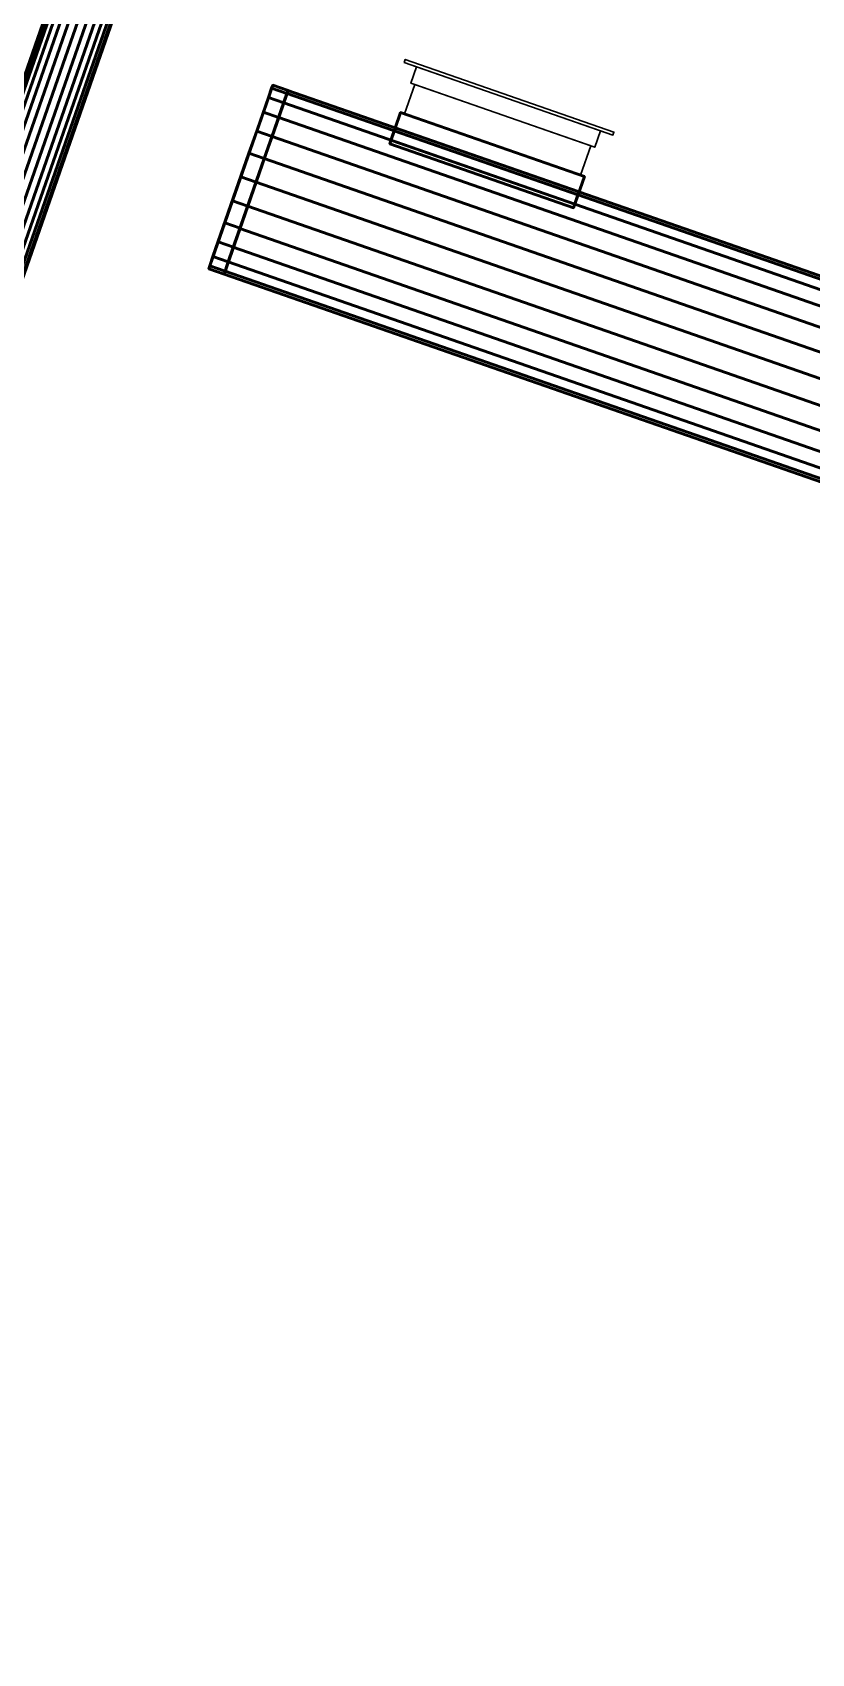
# Model space of a CAD drawing. Header units: inches. Extents: x -1654 to 1344, y -1538 to 36.
# Drawn here: x -891.3 to -843.3, y -898 to -798 of the extents above; entities that cross this region are included whole.
import ezdxf

# ---------------------------------------------------------------- set-up
doc = ezdxf.new("R2010")
doc.units = ezdxf.units.IN
doc.header["$MEASUREMENT"] = 0
doc.linetypes.add('Center', pattern=[1.25, 0.25, -0.1875, 0.625, -0.1875])
for name, color, linetype, lineweight in [('M-HVAC-CDFF', 3, 'Continuous', 30), ('M-HVAC-CDFF-SA', 3, 'Continuous', 30), ('M-HVAC-DUCT', 1, 'Center', 30), ('M-HVAC-DUCT-SA', 1, 'Continuous', 50)]:
    doc.layers.add(name, color=color, linetype=linetype, lineweight=lineweight)

# ---------------------------------------------------------------- blocks, each defined once
blk = doc.blocks.new('Supply Diffuser - Sidewall - 12 x 6-951750-_3D_')
at = {"layer": 'M-HVAC-CDFF'}
mesh = blk.add_polyface(dxfattribs=at)
corners = [(-5.75, 3, 2.75), (5.75, 3, 2.75), (5.75, 3, -2.75), (-5.75, 3, -2.75)]
mesh.append_faces([[corners[k] for k in face] for face in [(2, 3, 0, 1)]])
mesh = blk.add_polyface(dxfattribs=at)
corners = [(-5.75, 3, 2.75), (-5.75, 3, -2.75), (-5.75, 1.078125, -2.75), (-5.75, 1.078125, 2.75)]
mesh.append_faces([[corners[k] for k in face] for face in [(2, 3, 0, 1)]])
mesh = blk.add_polyface(dxfattribs=at)
corners = [(-5.75, 3, -2.75), (5.75, 3, -2.75), (5.75, 1.078125, -2.75), (-5.75, 1.078125, -2.75)]
mesh.append_faces([[corners[k] for k in face] for face in [(2, 3, 0, 1)]])
mesh = blk.add_polyface(dxfattribs=at)
corners = [(5.75, 3, 2.75), (-5.75, 3, 2.75), (-5.75, 1.078125, 2.75), (5.75, 1.078125, 2.75)]
mesh.append_faces([[corners[k] for k in face] for face in [(2, 3, 0, 1)]])
mesh = blk.add_polyface(dxfattribs=at)
corners = [(5.75, 3, -2.75), (5.75, 3, 2.75), (5.75, 1.078125, 2.75), (5.75, 1.078125, -2.75)]
mesh.append_faces([[corners[k] for k in face] for face in [(2, 3, 0, 1)]])
mesh = blk.add_polyface(dxfattribs=at)
corners = [(-6, 1.078125, 3), (6, 1.078125, 3), (6, 1.078125, -3), (-6, 1.078125, -3), (-5.75, 1.078125, 2.75), (-5.75, 1.078125, -2.75), (5.75, 1.078125, -2.75), (5.75, 1.078125, 2.75)]
mesh.append_faces([[corners[k] for k in face] for face in [(3, 5, 6, 2), (2, 6, 7, 1)]], dxfattribs={"vtx0": -1, "vtx2": -1})
mesh.append_faces([[corners[k] for k in face] for face in [(4, 5, 3, 0), (7, 4, 0, 1)]], dxfattribs={"vtx1": -1, "vtx3": -1})
mesh = blk.add_polyface(dxfattribs=at)
corners = [(-6, 1.078125, 3), (-6, 1.078125, -3), (-6, 0, -3), (-6, 0, 3)]
mesh.append_faces([[corners[k] for k in face] for face in [(2, 3, 0, 1)]])
mesh = blk.add_polyface(dxfattribs=at)
corners = [(-6, 1.078125, -3), (6, 1.078125, -3), (6, 0, -3), (-6, 0, -3)]
mesh.append_faces([[corners[k] for k in face] for face in [(2, 3, 0, 1)]])
mesh = blk.add_polyface(dxfattribs=at)
corners = [(6, 1.078125, 3), (-6, 1.078125, 3), (-6, 0, 3), (6, 0, 3)]
mesh.append_faces([[corners[k] for k in face] for face in [(2, 3, 0, 1)]])
mesh = blk.add_polyface(dxfattribs=at)
corners = [(6, 1.078125, -3), (6, 1.078125, 3), (6, 0, 3), (6, 0, -3)]
mesh.append_faces([[corners[k] for k in face] for face in [(2, 3, 0, 1)]])
mesh = blk.add_polyface(dxfattribs=at)
corners = [(6.8125, 0, 3.8125), (6.8125, 0, -3.8125), (-6.8125, 0, -3.8125), (-6.8125, 0, 3.8125), (-6, 0, 3), (-6, 0, -3), (6, 0, -3), (6, 0, 3)]
mesh.append_faces([[corners[k] for k in face] for face in [(3, 4, 5, 2), (2, 5, 6, 1)]], dxfattribs={"vtx0": -1, "vtx2": -1})
mesh.append_faces([[corners[k] for k in face] for face in [(7, 4, 3, 0), (6, 7, 0, 1)]], dxfattribs={"vtx1": -1, "vtx3": -1})
mesh = blk.add_polyface(dxfattribs=at)
corners = [(-6.8125, -0.1875, 3.8125), (6.8125, -0.1875, 3.8125), (6.8125, 0, 3.8125), (-6.8125, 0, 3.8125)]
mesh.append_faces([[corners[k] for k in face] for face in [(3, 0, 1, 2)]])
mesh = blk.add_polyface(dxfattribs=at)
corners = [(-6.8125, -0.1875, -3.8125), (-6.8125, -0.1875, 3.8125), (-6.8125, 0, 3.8125), (-6.8125, 0, -3.8125)]
mesh.append_faces([[corners[k] for k in face] for face in [(0, 1, 2, 3)]])
mesh = blk.add_polyface(dxfattribs=at)
corners = [(6.8125, -0.1875, -3.8125), (-6.8125, -0.1875, -3.8125), (-6.8125, 0, -3.8125), (6.8125, 0, -3.8125)]
mesh.append_faces([[corners[k] for k in face] for face in [(3, 0, 1, 2)]])
mesh = blk.add_polyface(dxfattribs=at)
corners = [(6.8125, -0.1875, 3.8125), (-6.8125, -0.1875, 3.8125), (-6.8125, -0.1875, -3.8125), (6.8125, -0.1875, -3.8125)]
mesh.append_faces([[corners[k] for k in face] for face in [(3, 0, 1, 2)]])
mesh = blk.add_polyface(dxfattribs=at)
corners = [(6.8125, -0.1875, 3.8125), (6.8125, -0.1875, -3.8125), (6.8125, 0, -3.8125), (6.8125, 0, 3.8125)]
mesh.append_faces([[corners[k] for k in face] for face in [(0, 1, 2, 3)]])
blk = doc.blocks.new('Round Endcap - Standard-694799-_3D_')
at = {"layer": 'M-HVAC-DUCT', "color": 8, "linetype": 'Continuous', "lineweight": 50}
mesh = blk.add_polyface(dxfattribs=at)
corners = [(0, 0, 6), (0, 1.55, 5.8), (0, 3, 5.2), (0, 4.24, 4.24), (0, 5.2, 3), (0, 5.8, 1.55), (0, 6), (0, 5.8, -1.55), (0, 5.2, -3), (0, 4.24, -4.24), (0, 3, -5.2), (0, 1.55, -5.8), (0, 0, -6), (0, -1.55, -5.8), (0, -3, -5.2), (0, -4.24, -4.24), (0, -5.2, -3), (0, -5.8, -1.55), (0, -6), (0, -5.8, 1.55), (0, -5.2, 3), (0, -4.24, 4.24), (0, -3, 5.2), (0, -1.55, 5.8)]
mesh.append_faces([[corners[k] for k in face] for face in [(2, 12, 1), (3, 6, 2)]], dxfattribs={"vtx0": -1, "vtx1": -1, "color": 8})
mesh.append_faces([[corners[k] for k in face] for face in [(12, 17, 0, 1)]], dxfattribs={"vtx0": -1, "vtx1": -1, "vtx3": -1, "color": 8})
mesh.append_faces([[corners[k] for k in face] for face in [(17, 21, 22)]], dxfattribs={"vtx0": -1, "vtx2": -1, "color": 8})
mesh.append_faces([[corners[k] for k in face] for face in [(12, 7, 8, 9)]], dxfattribs={"vtx0": -1, "vtx3": -1, "color": 8})
mesh.append_faces([[corners[k] for k in face] for face in [(18, 19, 17)]], dxfattribs={"vtx1": -1, "color": 8})
mesh.append_faces([[corners[k] for k in face] for face in [(20, 21, 17, 19)]], dxfattribs={"vtx1": -1, "vtx2": -1, "color": 8})
mesh.append_faces([[corners[k] for k in face] for face in [(6, 7, 12, 2)]], dxfattribs={"vtx1": -1, "vtx2": -1, "vtx3": -1, "color": 8})
mesh.append_faces([[corners[k] for k in face] for face in [(10, 11, 12, 9), (4, 5, 6, 3)]], dxfattribs={"vtx2": -1, "color": 8})
mesh.append_faces([[corners[k] for k in face] for face in [(12, 13, 14, 17), (22, 23, 0, 17)]], dxfattribs={"vtx2": -1, "vtx3": -1, "color": 8})
mesh.append_faces([[corners[k] for k in face] for face in [(14, 15, 16, 17)]], dxfattribs={"vtx3": -1, "color": 8})
mesh = blk.add_polyface(dxfattribs=at)
corners = [(0, 6), (0, 5.8, 1.55), (0, 5.2, 3), (0, 4.24, 4.24), (0, 3, 5.2), (0, 1.55, 5.8), (0, 0, 6), (1, 0, 6), (1, 1.55, 5.8), (1, 3, 5.2), (1, 4.24, 4.24), (1, 5.2, 3), (1, 5.8, 1.55), (1, 6)]
mesh.append_faces([[corners[k] for k in face] for face in [(1, 12, 13, 0)]], dxfattribs={"vtx0": -1, "color": 8})
mesh.append_faces([[corners[k] for k in face] for face in [(5, 8, 9, 4), (10, 3, 4, 9), (2, 11, 12, 1), (11, 2, 3, 10)]], dxfattribs={"vtx0": -1, "vtx2": -1, "color": 8})
mesh.append_faces([[corners[k] for k in face] for face in [(6, 7, 8, 5)]], dxfattribs={"vtx2": -1, "color": 8})
mesh = blk.add_polyface(dxfattribs=at)
corners = [(0, 0, -6), (0, 1.55, -5.8), (0, 3, -5.2), (0, 4.24, -4.24), (0, 5.2, -3), (0, 5.8, -1.55), (0, 6), (1, 6), (1, 5.8, -1.55), (1, 5.2, -3), (1, 4.24, -4.24), (1, 3, -5.2), (1, 1.55, -5.8), (1, 0, -6)]
mesh.append_faces([[corners[k] for k in face] for face in [(5, 8, 9, 4), (10, 3, 4, 9), (2, 11, 12, 1), (11, 2, 3, 10)]], dxfattribs={"vtx0": -1, "vtx2": -1, "color": 8})
mesh.append_faces([[corners[k] for k in face] for face in [(6, 7, 8, 5)]], dxfattribs={"vtx2": -1, "color": 8})
mesh.append_faces([[corners[k] for k in face] for face in [(12, 13, 0, 1)]], dxfattribs={"vtx3": -1, "color": 8})
mesh = blk.add_polyface(dxfattribs=at)
corners = [(1, 0, 6), (1, -1.55, 5.8), (1, -3, 5.2), (1, -4.24, 4.24), (1, -5.2, 3), (1, -5.8, 1.55), (1, -6), (1, -5.8, -1.55), (1, -5.2, -3), (1, -4.24, -4.24), (1, -3, -5.2), (1, -1.55, -5.8), (1, 0, -6), (1, 1.55, -5.8), (1, 3, -5.2), (1, 4.24, -4.24), (1, 5.2, -3), (1, 5.8, -1.55), (1, 6), (1, 5.8, 1.55), (1, 5.2, 3), (1, 4.24, 4.24), (1, 3, 5.2), (1, 1.55, 5.8)]
mesh.append_faces([[corners[k] for k in face] for face in [(10, 8, 9), (6, 3, 4, 5)]], dxfattribs={"vtx0": -1, "color": 8})
mesh.append_faces([[corners[k] for k in face] for face in [(23, 11, 22)]], dxfattribs={"vtx0": -1, "vtx1": -1, "color": 8})
mesh.append_faces([[corners[k] for k in face] for face in [(6, 23, 1, 2)]], dxfattribs={"vtx0": -1, "vtx1": -1, "vtx3": -1, "color": 8})
mesh.append_faces([[corners[k] for k in face] for face in [(17, 21, 22), (6, 2, 3)]], dxfattribs={"vtx0": -1, "vtx2": -1, "color": 8})
mesh.append_faces([[corners[k] for k in face] for face in [(11, 16, 17, 22), (6, 10, 11, 23)]], dxfattribs={"vtx0": -1, "vtx2": -1, "vtx3": -1, "color": 8})
mesh.append_faces([[corners[k] for k in face] for face in [(17, 19, 20, 21)]], dxfattribs={"vtx0": -1, "vtx3": -1, "color": 8})
mesh.append_faces([[corners[k] for k in face] for face in [(15, 16, 11, 14)]], dxfattribs={"vtx1": -1, "vtx2": -1, "color": 8})
mesh.append_faces([[corners[k] for k in face] for face in [(23, 0, 1), (17, 18, 19)]], dxfattribs={"vtx2": -1, "color": 8})
mesh.append_faces([[corners[k] for k in face] for face in [(6, 7, 8, 10)]], dxfattribs={"vtx2": -1, "vtx3": -1, "color": 8})
mesh.append_faces([[corners[k] for k in face] for face in [(11, 12, 13, 14)]], dxfattribs={"vtx3": -1, "color": 8})
mesh = blk.add_polyface(dxfattribs=at)
corners = [(0, -6), (0, -5.8, -1.55), (0, -5.2, -3), (0, -4.24, -4.24), (0, -3, -5.2), (0, -1.55, -5.8), (0, 0, -6), (1, 0, -6), (1, -1.55, -5.8), (1, -3, -5.2), (1, -4.24, -4.24), (1, -5.2, -3), (1, -5.8, -1.55), (1, -6)]
mesh.append_faces([[corners[k] for k in face] for face in [(1, 12, 13, 0)]], dxfattribs={"vtx0": -1, "color": 8})
mesh.append_faces([[corners[k] for k in face] for face in [(5, 8, 9, 4), (10, 3, 4, 9), (2, 11, 12, 1), (11, 2, 3, 10)]], dxfattribs={"vtx0": -1, "vtx2": -1, "color": 8})
mesh.append_faces([[corners[k] for k in face] for face in [(6, 7, 8, 5)]], dxfattribs={"vtx2": -1, "color": 8})
mesh = blk.add_polyface(dxfattribs=at)
corners = [(0, 0, 6), (0, -1.55, 5.8), (0, -3, 5.2), (0, -4.24, 4.24), (0, -5.2, 3), (0, -5.8, 1.55), (0, -6), (1, -6), (1, -5.8, 1.55), (1, -5.2, 3), (1, -4.24, 4.24), (1, -3, 5.2), (1, -1.55, 5.8), (1, 0, 6)]
mesh.append_faces([[corners[k] for k in face] for face in [(1, 12, 13, 0)]], dxfattribs={"vtx0": -1, "color": 8})
mesh.append_faces([[corners[k] for k in face] for face in [(5, 8, 9, 4), (10, 3, 4, 9), (2, 11, 12, 1), (11, 2, 3, 10)]], dxfattribs={"vtx0": -1, "vtx2": -1, "color": 8})
mesh.append_faces([[corners[k] for k in face] for face in [(6, 7, 8, 5)]], dxfattribs={"vtx2": -1, "color": 8})
blk = doc.blocks.new('Rectangular Takeoff - Standard-912470-_3D_')
at = {"layer": 'M-HVAC-DUCT', "color": 8, "linetype": 'Continuous', "lineweight": 50}
mesh = blk.add_polyface(dxfattribs=at)
corners = [(-1.04, -6, 3), (-1.04, 6, 3), (-1.04, 6, -3), (-1.04, -6, -3)]
mesh.append_faces([[corners[k] for k in face] for face in [(2, 3, 0, 1)]], dxfattribs={"color": 8})
mesh = blk.add_polyface(dxfattribs=at)
corners = [(-1.04, 6, -3), (1, 6, -3), (1, -6, -3), (-1.04, -6, -3)]
mesh.append_faces([[corners[k] for k in face] for face in [(3, 0, 1, 2)]], dxfattribs={"color": 8})
mesh = blk.add_polyface(dxfattribs=at)
corners = [(-1.04, 6, 3), (1, 6, 3), (1, 6, -3), (-1.04, 6, -3)]
mesh.append_faces([[corners[k] for k in face] for face in [(3, 0, 1, 2)]], dxfattribs={"color": 8})
mesh = blk.add_polyface(dxfattribs=at)
corners = [(1, -6, 3), (1, 6, 3), (-1.04, 6, 3), (-1.04, -6, 3)]
mesh.append_faces([[corners[k] for k in face] for face in [(1, 2, 3, 0)]], dxfattribs={"color": 8})
mesh = blk.add_polyface(dxfattribs=at)
corners = [(1, -6, 3), (1, -6, -3), (1, 6, -3), (1, 6, 3)]
mesh.append_faces([[corners[k] for k in face] for face in [(3, 0, 1, 2)]], dxfattribs={"color": 8})
mesh = blk.add_polyface(dxfattribs=at)
corners = [(-1.04, -6, -3), (1, -6, -3), (1, -6, 3), (-1.04, -6, 3)]
mesh.append_faces([[corners[k] for k in face] for face in [(3, 0, 1, 2)]], dxfattribs={"color": 8})

msp = doc.modelspace()

# ---------------------------------------------------------------- linework, layer by layer
at = {"layer": 'M-HVAC-DUCT', "color": 5}
for p, q in [((-874.97, -758.4, 1326), (-952.5, -980.93, 1326)), ((-874.97, -758.4, 1326), (-952.5, -980.93, 1326)), ((-877.55, -807.28, 1332), (-878.49, -806.95, 1332)), ((-638.64, -890.53, 1332), (-877.55, -807.28, 1332)), ((-638.64, -890.53, 1332), (-877.55, -807.28, 1332))]:
    msp.add_line(p, q, dxfattribs=at)

# ---------------------------------------------------------------- block references
at = {"layer": 'M-HVAC-CDFF-SA', "rotation": 160.7901312840832}
msp.add_blockref('Supply Diffuser - Sidewall - 12 x 6-951750-_3D_', (-861.98, -802.12, 1332), dxfattribs=at)
at = {"layer": 'M-HVAC-DUCT-SA', "color": 8, "rotation": 160.7901312840834}
msp.add_blockref('Round Endcap - Standard-694799-_3D_', (-877.55, -807.28, 1332), dxfattribs=at)
at = {"layer": 'M-HVAC-DUCT-SA', "color": 8, "extrusion": (0, 0, -1), "rotation": 109.209868715918}
msp.add_blockref('Rectangular Takeoff - Standard-912470-_3D_', (863.3, -805.89, -1332), dxfattribs=at)

# ---------------------------------------------------------------- meshes
at = {"layer": 'M-HVAC-DUCT-SA', "color": 8}
mesh = msp.add_polyface(dxfattribs=at)
corners = [(-874.97, -758.4, 1328), (-875.46, -758.23, 1327.93), (-875.91, -758.07, 1327.73), (-876.31, -757.94, 1327.41), (-876.61, -757.83, 1327), (-876.79, -757.77, 1326.52), (-876.86, -757.75, 1326), (-954.39, -980.27, 1326), (-954.33, -980.29, 1326.52), (-954.14, -980.36, 1327), (-953.84, -980.46, 1327.41), (-953.45, -980.6, 1327.73), (-952.99, -980.76, 1327.93), (-952.5, -980.93, 1328)]
mesh.append_faces([[corners[k] for k in face] for face in [(8, 9, 4, 5), (3, 4, 9, 10), (11, 12, 1, 2), (2, 3, 10, 11)]], dxfattribs={"vtx1": -1, "vtx3": -1, "color": 8})
mesh.append_faces([[corners[k] for k in face] for face in [(6, 7, 8, 5)]], dxfattribs={"vtx2": -1, "color": 8})
mesh.append_faces([[corners[k] for k in face] for face in [(12, 13, 0, 1)]], dxfattribs={"vtx3": -1, "color": 8})
mesh = msp.add_polyface(dxfattribs=at)
corners = [(-876.86, -757.75, 1326), (-876.79, -757.77, 1325.48), (-876.61, -757.83, 1325), (-876.31, -757.94, 1324.59), (-875.91, -758.07, 1324.27), (-875.46, -758.23, 1324.07), (-874.97, -758.4, 1324), (-952.5, -980.93, 1324), (-952.99, -980.76, 1324.07), (-953.45, -980.6, 1324.27), (-953.84, -980.46, 1324.59), (-954.14, -980.36, 1325), (-954.33, -980.29, 1325.48), (-954.39, -980.27, 1326)]
mesh.append_faces([[corners[k] for k in face] for face in [(7, 8, 5, 6)]], dxfattribs={"vtx1": -1, "color": 8})
mesh.append_faces([[corners[k] for k in face] for face in [(8, 9, 4, 5), (3, 4, 9, 10), (11, 12, 1, 2), (2, 3, 10, 11)]], dxfattribs={"vtx1": -1, "vtx3": -1, "color": 8})
mesh.append_faces([[corners[k] for k in face] for face in [(12, 13, 0, 1)]], dxfattribs={"vtx3": -1, "color": 8})
mesh = msp.add_polyface(dxfattribs=at)
corners = [(-873.08, -759.06, 1326), (-873.15, -759.04, 1326.52), (-873.33, -758.97, 1327), (-873.63, -758.87, 1327.41), (-874.03, -758.73, 1327.73), (-874.48, -758.57, 1327.93), (-874.97, -758.4, 1328), (-952.5, -980.93, 1328), (-952.01, -981.1, 1327.93), (-951.56, -981.26, 1327.73), (-951.17, -981.39, 1327.41), (-950.87, -981.5, 1327), (-950.68, -981.56, 1326.52), (-950.62, -981.59, 1326)]
mesh.append_faces([[corners[k] for k in face] for face in [(7, 8, 5, 6)]], dxfattribs={"vtx1": -1, "color": 8})
mesh.append_faces([[corners[k] for k in face] for face in [(8, 9, 4, 5), (3, 4, 9, 10), (11, 12, 1, 2), (2, 3, 10, 11)]], dxfattribs={"vtx1": -1, "vtx3": -1, "color": 8})
mesh.append_faces([[corners[k] for k in face] for face in [(12, 13, 0, 1)]], dxfattribs={"vtx3": -1, "color": 8})
mesh = msp.add_polyface(dxfattribs=at)
corners = [(-874.97, -758.4, 1324), (-874.48, -758.57, 1324.07), (-874.03, -758.73, 1324.27), (-873.63, -758.87, 1324.59), (-873.33, -758.97, 1325), (-873.15, -759.04, 1325.48), (-873.08, -759.06, 1326), (-950.62, -981.59, 1326), (-950.68, -981.56, 1325.48), (-950.87, -981.5, 1325), (-951.17, -981.39, 1324.59), (-951.56, -981.26, 1324.27), (-952.01, -981.1, 1324.07), (-952.5, -980.93, 1324)]
mesh.append_faces([[corners[k] for k in face] for face in [(7, 8, 5, 6)]], dxfattribs={"vtx1": -1, "color": 8})
mesh.append_faces([[corners[k] for k in face] for face in [(8, 9, 4, 5), (3, 4, 9, 10), (11, 12, 1, 2), (2, 3, 10, 11)]], dxfattribs={"vtx1": -1, "vtx3": -1, "color": 8})
mesh.append_faces([[corners[k] for k in face] for face in [(12, 13, 0, 1)]], dxfattribs={"vtx3": -1, "color": 8})
mesh = msp.add_polyface(dxfattribs=at)
corners = [(-875.58, -801.62, 1332), (-875.64, -801.81, 1330.45), (-875.84, -802.38, 1329), (-876.15, -803.28, 1327.76), (-876.56, -804.45, 1326.8), (-877.04, -805.82, 1326.2), (-877.55, -807.28, 1326), (-878.06, -808.75, 1326.2), (-878.54, -810.12, 1326.8), (-878.95, -811.29, 1327.76), (-879.26, -812.19, 1329), (-879.46, -812.76, 1330.45), (-879.52, -812.95, 1332), (-879.46, -812.76, 1333.55), (-879.26, -812.19, 1335), (-878.95, -811.29, 1336.24), (-878.54, -810.12, 1337.2), (-878.06, -808.75, 1337.8), (-877.55, -807.28, 1338), (-877.04, -805.82, 1337.8), (-876.56, -804.45, 1337.2), (-876.15, -803.28, 1336.24), (-875.84, -802.38, 1335), (-875.64, -801.81, 1333.55)]
mesh.append_faces([[corners[k] for k in face] for face in [(14, 12, 13), (17, 15, 16), (9, 7, 8)]], dxfattribs={"vtx0": -1, "color": 8})
mesh.append_faces([[corners[k] for k in face] for face in [(5, 12, 17, 19), (5, 19, 22, 2)]], dxfattribs={"vtx0": -1, "vtx1": -1, "vtx2": -1, "vtx3": -1, "color": 8})
mesh.append_faces([[corners[k] for k in face] for face in [(6, 7, 5)]], dxfattribs={"vtx1": -1, "color": 8})
mesh.append_faces([[corners[k] for k in face] for face in [(14, 15, 17, 12), (9, 10, 5, 7)]], dxfattribs={"vtx1": -1, "vtx2": -1, "vtx3": -1, "color": 8})
mesh.append_faces([[corners[k] for k in face] for face in [(17, 18, 19), (3, 4, 5, 2), (0, 1, 2)]], dxfattribs={"vtx2": -1, "color": 8})
mesh.append_faces([[corners[k] for k in face] for face in [(10, 11, 12, 5), (22, 23, 0, 2)]], dxfattribs={"vtx2": -1, "vtx3": -1, "color": 8})
mesh.append_faces([[corners[k] for k in face] for face in [(19, 20, 21, 22)]], dxfattribs={"vtx3": -1, "color": 8})
mesh = msp.add_polyface(dxfattribs=at)
corners = [(-638.64, -890.53, 1338), (-638.13, -889.06, 1337.8), (-637.65, -887.69, 1337.2), (-637.24, -886.52, 1336.24), (-636.93, -885.62, 1335), (-636.73, -885.05, 1333.55), (-636.66, -884.86, 1332), (-875.58, -801.62, 1332), (-875.64, -801.81, 1333.55), (-875.84, -802.38, 1335), (-876.15, -803.28, 1336.24), (-876.56, -804.45, 1337.2), (-877.04, -805.82, 1337.8), (-877.55, -807.28, 1338)]
mesh.append_faces([[corners[k] for k in face] for face in [(8, 9, 4, 5), (3, 4, 9, 10), (11, 12, 1, 2), (2, 3, 10, 11)]], dxfattribs={"vtx1": -1, "vtx3": -1, "color": 8})
mesh.append_faces([[corners[k] for k in face] for face in [(6, 7, 8, 5)]], dxfattribs={"vtx2": -1, "color": 8})
mesh.append_faces([[corners[k] for k in face] for face in [(12, 13, 0, 1)]], dxfattribs={"vtx3": -1, "color": 8})
mesh = msp.add_polyface(dxfattribs=at)
corners = [(-636.66, -884.86, 1332), (-636.73, -885.05, 1330.45), (-636.93, -885.62, 1329), (-637.24, -886.52, 1327.76), (-637.65, -887.69, 1326.8), (-638.13, -889.06, 1326.2), (-638.64, -890.53, 1326), (-877.55, -807.28, 1326), (-877.04, -805.82, 1326.2), (-876.56, -804.45, 1326.8), (-876.15, -803.28, 1327.76), (-875.84, -802.38, 1329), (-875.64, -801.81, 1330.45), (-875.58, -801.62, 1332)]
mesh.append_faces([[corners[k] for k in face] for face in [(7, 8, 5, 6)]], dxfattribs={"vtx1": -1, "color": 8})
mesh.append_faces([[corners[k] for k in face] for face in [(8, 9, 4, 5), (3, 4, 9, 10), (11, 12, 1, 2), (2, 3, 10, 11)]], dxfattribs={"vtx1": -1, "vtx3": -1, "color": 8})
mesh.append_faces([[corners[k] for k in face] for face in [(12, 13, 0, 1)]], dxfattribs={"vtx3": -1, "color": 8})
mesh = msp.add_polyface(dxfattribs=at)
corners = [(-869.31, -804.91, 1329), (-869.31, -804.91, 1335), (-869.23, -804.68, 1335), (-869.03, -804.11, 1333.55), (-868.97, -803.92, 1332), (-869.03, -804.11, 1330.45), (-869.23, -804.68, 1329)]
mesh.append_faces([[corners[k] for k in face] for face in [(3, 1, 2)]], dxfattribs={"vtx0": -1, "color": 8})
mesh.append_faces([[corners[k] for k in face] for face in [(4, 0, 1, 3)]], dxfattribs={"vtx0": -1, "vtx2": -1, "color": 8})
mesh.append_faces([[corners[k] for k in face] for face in [(5, 6, 0, 4)]], dxfattribs={"vtx2": -1, "color": 8})
mesh = msp.add_polyface(dxfattribs=at)
corners = [(-857.63, -807.87, 1332), (-868.97, -803.92, 1332), (-869.03, -804.11, 1333.55), (-869.23, -804.68, 1335), (-857.9, -808.63, 1335), (-857.7, -808.06, 1333.55)]
mesh.append_faces([[corners[k] for k in face] for face in [(5, 0, 1, 2), (2, 3, 4, 5)]], dxfattribs={"vtx3": -1, "color": 8})
mesh = msp.add_polyface(dxfattribs=at)
corners = [(-868.97, -803.92, 1332), (-857.63, -807.87, 1332), (-857.7, -808.06, 1330.45), (-857.9, -808.63, 1329), (-869.23, -804.68, 1329), (-869.03, -804.11, 1330.45)]
mesh.append_faces([[corners[k] for k in face] for face in [(2, 3, 4, 5), (5, 0, 1, 2)]], dxfattribs={"vtx3": -1, "color": 8})
mesh = msp.add_polyface(dxfattribs=at)
corners = [(-869.31, -804.91, 1335), (-857.98, -808.85, 1335), (-857.9, -808.63, 1335), (-869.23, -804.68, 1335)]
mesh.append_faces([[corners[k] for k in face] for face in [(0, 1, 2, 3)]], dxfattribs={"color": 8})
mesh = msp.add_polyface(dxfattribs=at)
corners = [(-857.98, -808.85, 1329), (-869.31, -804.91, 1329), (-869.23, -804.68, 1329), (-857.9, -808.63, 1329)]
mesh.append_faces([[corners[k] for k in face] for face in [(3, 0, 1, 2)]], dxfattribs={"color": 8})
mesh = msp.add_polyface(dxfattribs=at)
corners = [(-869.31, -804.91, 1329), (-857.98, -808.85, 1329), (-857.98, -808.85, 1335), (-869.31, -804.91, 1335)]
mesh.append_faces([[corners[k] for k in face] for face in [(2, 3, 0, 1)]], dxfattribs={"color": 8})
mesh = msp.add_polyface(dxfattribs=at)
corners = [(-640.61, -896.19, 1332), (-640.54, -896, 1333.55), (-640.35, -895.43, 1335), (-640.03, -894.53, 1336.24), (-639.62, -893.36, 1337.2), (-639.15, -891.99, 1337.8), (-638.64, -890.53, 1338), (-877.55, -807.28, 1338), (-878.06, -808.75, 1337.8), (-878.54, -810.12, 1337.2), (-878.95, -811.29, 1336.24), (-879.26, -812.19, 1335), (-879.46, -812.76, 1333.55), (-879.52, -812.95, 1332)]
mesh.append_faces([[corners[k] for k in face] for face in [(7, 8, 5, 6)]], dxfattribs={"vtx1": -1, "color": 8})
mesh.append_faces([[corners[k] for k in face] for face in [(8, 9, 4, 5), (3, 4, 9, 10), (11, 12, 1, 2), (2, 3, 10, 11)]], dxfattribs={"vtx1": -1, "vtx3": -1, "color": 8})
mesh.append_faces([[corners[k] for k in face] for face in [(12, 13, 0, 1)]], dxfattribs={"vtx3": -1, "color": 8})
mesh = msp.add_polyface(dxfattribs=at)
corners = [(-638.64, -890.53, 1326), (-639.15, -891.99, 1326.2), (-639.62, -893.36, 1326.8), (-640.03, -894.53, 1327.76), (-640.35, -895.43, 1329), (-640.54, -896, 1330.45), (-640.61, -896.19, 1332), (-879.52, -812.95, 1332), (-879.46, -812.76, 1330.45), (-879.26, -812.19, 1329), (-878.95, -811.29, 1327.76), (-878.54, -810.12, 1326.8), (-878.06, -808.75, 1326.2), (-877.55, -807.28, 1326)]
mesh.append_faces([[corners[k] for k in face] for face in [(7, 8, 5, 6)]], dxfattribs={"vtx1": -1, "color": 8})
mesh.append_faces([[corners[k] for k in face] for face in [(8, 9, 4, 5), (3, 4, 9, 10), (11, 12, 1, 2), (2, 3, 10, 11)]], dxfattribs={"vtx1": -1, "vtx3": -1, "color": 8})
mesh.append_faces([[corners[k] for k in face] for face in [(12, 13, 0, 1)]], dxfattribs={"vtx3": -1, "color": 8})
mesh = msp.add_polyface(dxfattribs=at)
corners = [(-857.98, -808.85, 1335), (-857.98, -808.85, 1329), (-857.9, -808.63, 1329), (-857.7, -808.06, 1330.45), (-857.63, -807.87, 1332), (-857.7, -808.06, 1333.55), (-857.9, -808.63, 1335)]
mesh.append_faces([[corners[k] for k in face] for face in [(3, 1, 2)]], dxfattribs={"vtx0": -1, "color": 8})
mesh.append_faces([[corners[k] for k in face] for face in [(4, 0, 1, 3)]], dxfattribs={"vtx0": -1, "vtx2": -1, "color": 8})
mesh.append_faces([[corners[k] for k in face] for face in [(5, 6, 0, 4)]], dxfattribs={"vtx2": -1, "color": 8})

doc.saveas('drawing.dxf')
